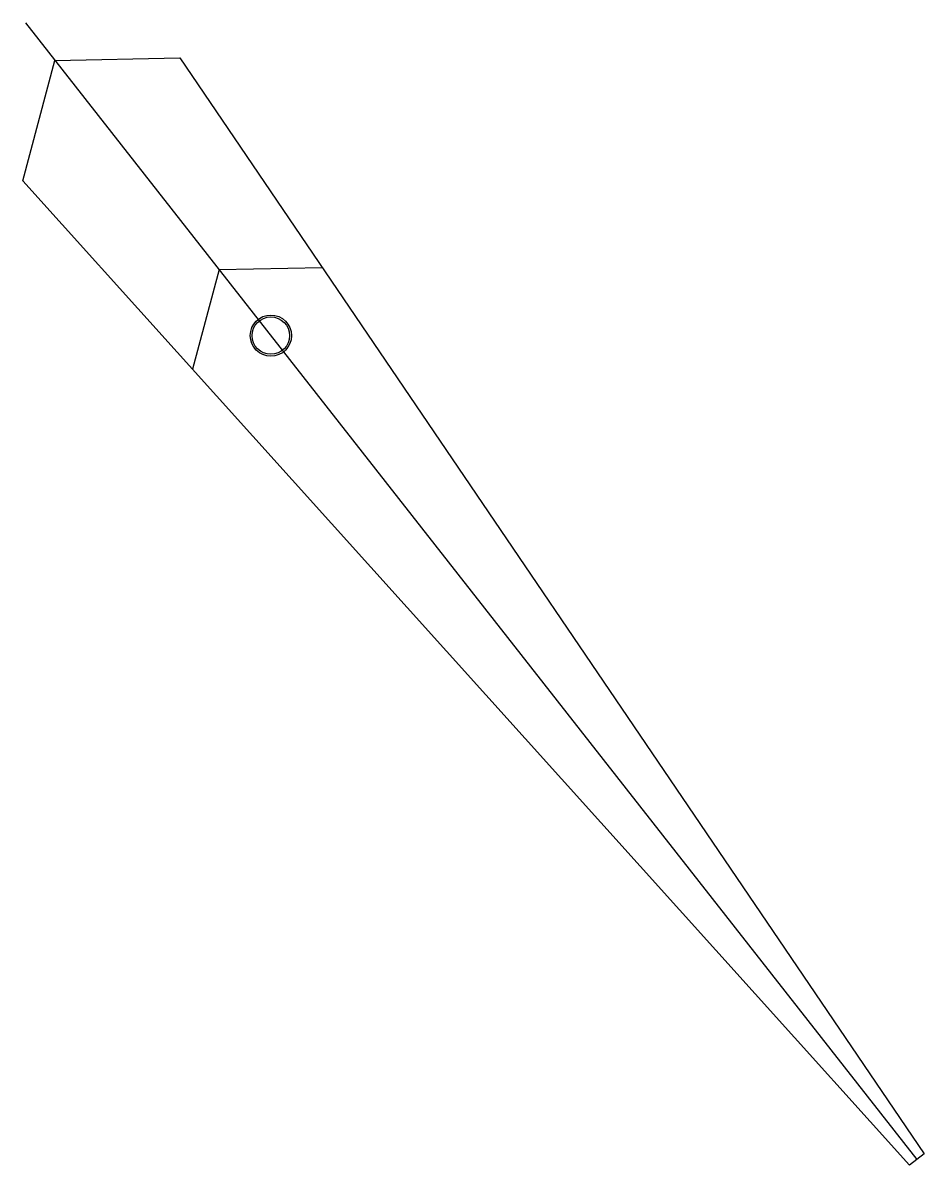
# Model space of a CAD drawing. Header units: millimetres. Extents: x -6.6 to 17.5, y -22.2 to 8.4.
import ezdxf

# ---------------------------------------------------------------- set-up
doc = ezdxf.new("R2010")
doc.units = ezdxf.units.MM
doc.layers.get('0').update_dxf_attribs({"linetype": 'CONTINUOUS'})

msp = doc.modelspace()

# ---------------------------------------------------------------- linework, layer by layer
for p, q in [((-6.552, 8.357), (17.256, -22.012)), ((-1.385, 1.767), (-2.095, -0.895)), ((-1.385, 1.767), (1.369, 1.82))]:
    msp.add_line(p, q)
msp.add_lwpolyline([(-6.625, 4.135), (-5.767, 7.355), (-2.434, 7.42), (17.452, -21.859), (17.061, -22.165)], close=True)
for radius in [0.55, 0.5]:
    msp.add_circle((0, 0), radius)

doc.saveas('drawing.dxf')
